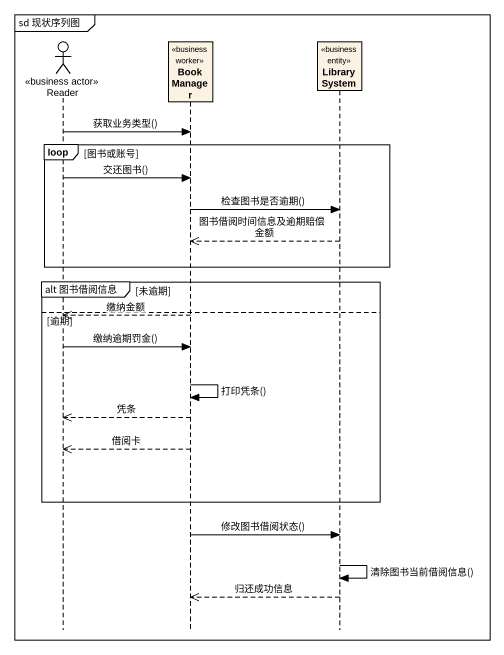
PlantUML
@startuml
mainframe sd 现状序列图
hide footbox
actor Reader <<business actor>>
participant BookManager <<business worker>>
participant LibrarySystem <<business entity>>

Reader -> BookManager : 获取业务类型()
loop 图书或账号
  Reader -> BookManager : 交还图书()
  BookManager -> LibrarySystem : 检查图书是否逾期()
  LibrarySystem -->> BookManager : 图书借阅时间信息及逾期赔偿金额
end
group alt 图书借阅信息 [未逾期]
else 逾期
  BookManager -->> Reader : 缴纳金额
  Reader -> BookManager : 缴纳逾期罚金()
  BookManager -> BookManager : 打印凭条()
  BookManager -->> Reader : 凭条
  BookManager -->> Reader : 借阅卡
end
BookManager -> LibrarySystem : 修改图书借阅状态()
LibrarySystem -> LibrarySystem : 清除图书当前借阅信息()
LibrarySystem -->> BookManager : 归还成功信息
@enduml
